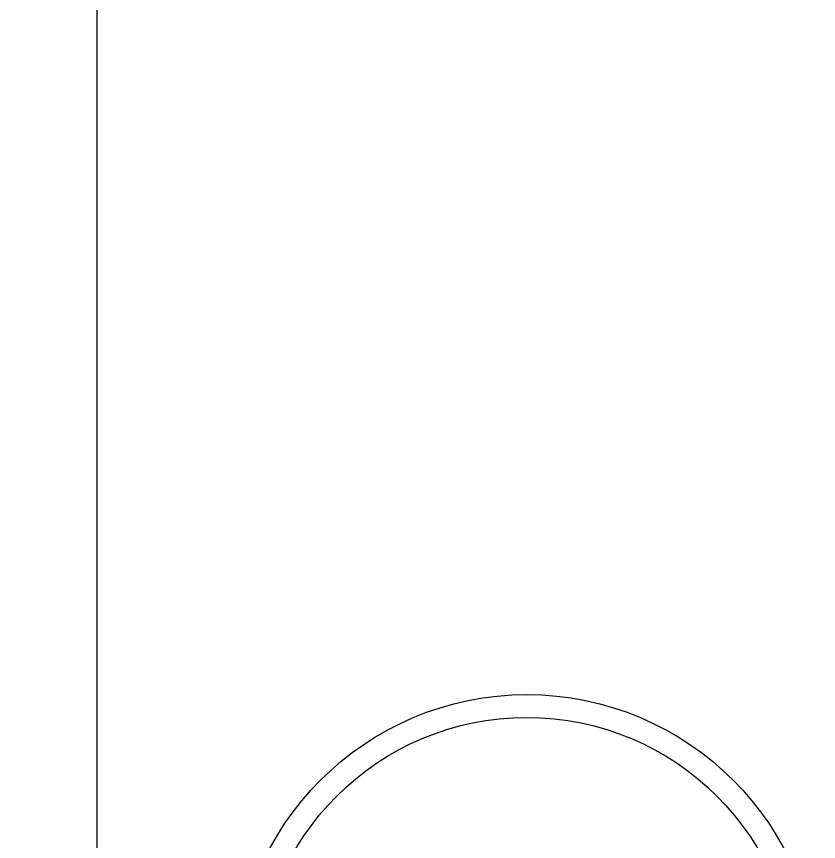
# Model space of a CAD drawing. Header units: metres. Extents: x -325 to 301, y -147 to 149.
# Drawn here: x 41.7 to 47.03, y 73.48 to 78.96 of the extents above; entities that cross this region are included whole.
import ezdxf

# ---------------------------------------------------------------- set-up
doc = ezdxf.new("R2010")
doc.units = ezdxf.units.M
doc.layers.add('-aux', color=50, linetype='Continuous', plot=False)
doc.layers.add('-AUX-QAD', color=5, linetype='Continuous', plot=False)
doc.layers.add('3-TR Seleccionat', color=44, linetype='Continuous', lineweight=0)

msp = doc.modelspace()

# ---------------------------------------------------------------- hatches: boundary and pattern name
at = {"layer": '3-TR Seleccionat'}
h = msp.add_hatch(dxfattribs=at)
h.set_pattern_fill('ANSI31', color=256, scale=0.002, angle=225, style=0)
h.set_pattern_definition([(270, (2.294196, -4.3358174), (0.00635, -9e-19), [])])
h.paths.add_polyline_path([(39.289, 77.3697), (39.2896, 77.7862), (37.6597, 77.7898), (37.6425, 77.7198), (36.2677, 77.7198), (36.2676, 77.3697)])
h.paths.add_polyline_path([(44.6509, 77.0458), (44.6516, 77.0448), (44.6516, 77.0453)])
h = msp.add_hatch(dxfattribs=at)
h.set_pattern_fill('ANSI31', color=256, scale=0.002, angle=225, style=0)
h.set_pattern_definition([(270, (2.332024, -6.399568), (0.00635, -9e-19), [])])
h.paths.add_polyline_path([(44.6887, 74.982), (44.6894, 74.981), (44.6894, 74.9815)])
h.paths.add_polyline_path([(38.1309, 75.5241), (38.103, 75.6561), (36.3056, 75.6561), (36.3056, 75.3018), (39.3056, 75.3018), (39.3046, 75.5727)])

# ---------------------------------------------------------------- linework, layer by layer
at = {"layer": '-aux'}
msp.add_lwpolyline([(42.2345, 3.4567), (42.2345, 133.4567)], dxfattribs=at)
at = {"layer": '-AUX-QAD'}
for radius in [1.9408, 1.7892]:
    msp.add_circle((45.0933, 72.5116), radius, dxfattribs=at)

doc.saveas('drawing.dxf')
